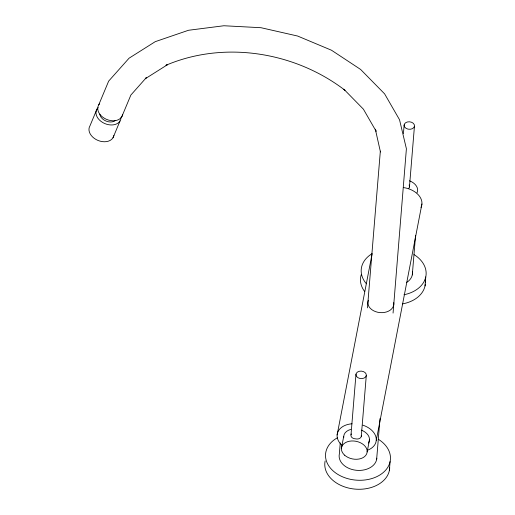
<?xml version="1.0" encoding="UTF-8"?>
<svg xmlns="http://www.w3.org/2000/svg" width="515" height="515" viewBox="0 0 515 515"><rect width="100%" height="100%" fill="white"/><g stroke="black" fill="none" stroke-linecap="round" stroke-linejoin="round"><path stroke-width="0.77" d="M340.254 442.906L339.346 453.953A18.888 13.609 4.7 0 0 356.084 470.259A18.888 13.609 4.7 0 0 376.826 458.176M350.992 434.879L355.987 374.141M367.459 307.873L380.34 151.146M361.292 436.314L366.287 375.577A5.208 3.753 4.7 0 0 359.18 371.302A5.208 3.753 4.7 0 0 357.944 377.701A5.208 3.753 4.7 0 0 366.287 375.577M376.626 459.586L379.999 418.56M403.425 133.604L404.153 124.817M393.067 313.069L406.399 148.751L399.524 119.731L384.608 93.859L360.603 69.441L331.493 50.232L297.625 36.037L261.021 27.713L223.903 25.75L188.49 30.276L155.253 41.663L129.072 58.189L108.659 81.119L98.732 104.867M409.451 186.99L414.446 126.252A5.208 3.753 4.7 0 0 407.346 121.978A5.208 3.753 4.7 0 0 406.11 128.377A5.208 3.753 4.7 0 0 414.446 126.252M389.353 470.62L390.093 461.627M412.303 274.901L415.547 235.452M425.03 285.934L425.77 276.941M337.125 434.924L372.139 253.683M341.413 448.327L343.73 436.321A13.017 9 10.9 0 1 350.805 429.426M367.156 451.919L369.474 439.913A13.017 9 10.9 0 0 361.279 430.115M376.253 440.383L421.92 203.985M368.663 443.1L369.474 439.913M96.981 109.064L89.964 125.853A13.017 9.309 22.7 0 0 98.101 140.486A13.017 9.309 22.7 0 0 113.892 135.516M113.01 137.782L120.021 120.993M121.778 116.796L130.868 95.05L146.215 77.752M146.254 77.681L145.275 78.731L167.62 64.62L165.952 65.276C224.379 40.376 295.018 51.918 344.966 90.26L343.859 89.224L363.403 109.174L376.137 131.267L375.596 129.87M375.326 129.168L380.45 151.964M343.73 436.321L343.756 437.641M403.483 187.582A19.782 13.673 10.9 0 1 420.961 207.436M362.837 425.152A19.782 13.673 10.9 0 1 376.098 437.666A19.782 13.673 10.9 0 1 367.71 450.161M342.063 445.391A19.782 13.673 10.9 0 1 352.002 423.787M393.75 302.608A13.017 9.379 4.7 0 1 379.916 312.599A13.017 9.379 4.7 0 1 368.328 300.277M412.412 271.347A18.888 13.609 4.7 0 1 406.696 282.452M425.287 284.422A32.542 23.445 4.7 0 1 402.498 303.901M364.665 291.548A32.542 23.445 4.7 0 1 361.208 274.74M425.223 279.812A32.542 23.445 4.7 0 1 425.403 282.889M414.015 254.584A32.542 23.445 4.7 0 1 425.641 277.482A32.542 23.445 4.7 0 1 403.972 294.76M366.384 283.765A32.542 23.445 4.7 0 1 371.843 253.831M361.305 435.317A5.182 3.74 15.5 0 1 359.29 438.58A5.272 3.805 15.5 0 1 355.466 438.819A5.272 3.727 -5.9 0 1 352.009 437.563A5.182 3.663 -5.9 0 1 351.352 433.933M409.444 180.791A13.017 9 10.9 0 1 417.008 192.855M409.129 184.982A5.182 3.74 15.5 0 1 408.414 188.677M389.726 467.575A32.542 23.445 4.7 0 1 354.397 489.044A32.542 23.445 4.7 0 1 325.145 460.912M378.338 439.269A32.542 23.445 4.7 0 1 381.827 473.665A32.542 23.445 4.7 0 1 334.306 471.914A32.542 23.445 4.7 0 1 337.46 437.763M115.405 120.51A9.116 6.521 22.7 0 1 106.129 121.102A9.116 6.521 22.7 0 1 99.781 114.201M122.66 114.536A13.017 9.309 22.7 0 1 106.084 119.171A13.017 9.309 22.7 0 1 99.472 103.882M121.031 117.491A13.017 9.309 22.7 0 1 104.719 123.536A13.017 9.309 22.7 0 1 98.165 107.622M344.657 455.209A13.017 9 10.9 0 0 366.526 454.185A13.017 9 10.9 0 0 351.668 440.969A13.017 9 10.9 0 0 344.657 455.209"/></g></svg>
